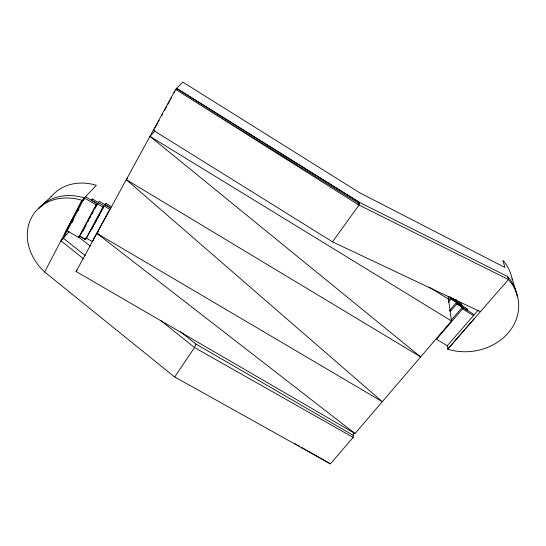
<?xml version="1.0" encoding="UTF-8"?>
<svg xmlns="http://www.w3.org/2000/svg" width="546" height="546" viewBox="0 0 546 546"><rect width="100%" height="100%" fill="white"/><g stroke="black" fill="none" stroke-linecap="round" stroke-linejoin="round"><path stroke-width="0.82" d="M174.727 376.952L330.412 463.868L353.139 437.38L353.501 431.988M154.293 129.177L153.303 130.248L332.48 241.851L359.022 205.037L359.282 202.293L176.611 88.37L182.828 82.132L360.162 193.045L504.948 267.479L502.866 260.305A49.747 42.936 -6.5 0 1 512.196 279.538M180.624 331.811L195.953 344.048L194.512 347.536L174.686 377.02L44.636 271.976A50.136 41.769 35.5 0 1 31.429 217.704A50.136 41.769 35.5 0 1 82.125 200.348L96.328 185.312A47.871 40.431 36.2 0 0 51.174 196.799M64.838 233.374L82.057 200.307L44.636 271.976M62.558 239.626L84.405 197.932L96.069 204.873L97.154 203.651L85.531 196.737M71.867 222.795L73.43 219.82M78.112 210.886L78.897 209.398M83.579 200.464L84.364 198.976M91.68 200.464L92.465 198.983L109.753 209.309L110.777 208.094L99.29 201.249L95.065 208.347M67.192 230.781L78.624 237.49L96.069 204.873M97.154 203.651L79.743 236.186L78.624 237.49M82.432 231.941L85.981 225.307M87.961 221.621L88.745 220.147M89.537 218.673L90.329 217.199M92.301 213.506L93.093 212.032M102.969 207.077L85.435 239.496L79.757 236.159L85.415 239.523L86.527 238.186L104.02 205.856L102.969 207.077L91.373 200.177L92.465 198.983M91.667 229.395L93.694 225.648M94.506 224.147L96.942 219.649M97.754 218.147L100.191 213.65M101.003 212.148L101.815 210.647M102.621 209.152L103.433 207.651M105.282 204.948L106.095 203.453L111.807 206.852M85.79 237.797L92.172 241.509L109.753 209.309M448.143 296.533L451.474 320.966L355.016 433.538L76.099 271.498L175.635 89.38L176.556 88.459L359.282 202.293L507.562 276.453A51.788 44.246 -5.7 0 1 517.226 296.321M155.098 127.696L157.528 123.259M158.34 121.778L159.145 120.297M161.575 115.854L162.387 114.373M164.414 110.674L166.844 106.231M167.649 104.75L170.079 100.307M170.891 98.826L171.697 97.345M174.126 92.902L174.938 91.421M175.751 89.94L176.556 88.459M357.794 204.368L359.282 202.293M76.099 271.498L77.157 270.161M92.151 241.537L93.209 240.226M98.519 231.443L96.922 233.401L355.016 433.538M448.737 299.972L450.914 297.386L451.132 298.949L448.402 302.191M449.46 310.667L456.586 302.279L456.831 303.89L450.232 311.623M451.255 320.154L462.298 307.255L462.564 308.865L473.498 315.595L473.191 313.97L456.831 303.89L467.745 310.585L467.458 308.981L451.126 298.915L462.032 305.664L461.773 304.081L449.815 296.683M462.564 308.865L436.513 339.243L447.249 345.755L447.659 349.194L474.112 318.891M99.195 234.575L96.922 233.401L382.302 401.692L126.29 179.661L127.402 178.385M106.095 203.453L105.057 204.654L110.79 208.067M447.249 345.755L478.173 310.224M69.083 231.743L60.961 240.779L83.552 258.838M126.29 179.661L420.666 356.92L149.966 136.357L155.064 130.794M51.058 196.662L38.698 208.415A49.768 41.557 35.6 0 1 84.405 197.932M332.48 241.851L480.398 311.691M359.022 205.037L508.456 279.545A52.177 44.492 -5.6 0 1 508.012 333.142A52.177 44.492 -5.6 0 1 447.659 349.194L508.456 279.545L507.562 276.453M353.139 437.38L194.512 347.536L160.626 320.447M294.997 443.605L296.471 444.451M297.945 445.29L299.42 446.137M301.631 447.406L306.06 449.938M307.535 450.784L330.412 463.868M195.953 344.048L353.276 435.36M149.966 136.357L451.474 320.966M428.89 287.025L448.491 299.099M359.152 203.665L175.635 89.38L358.961 205.125M418.543 355.494L420.666 356.92M78.249 236.746L90.308 246.137M63.329 238.145L85.326 255.705M512.162 278.678L516.748 293.946M456.101 299.147L456.34 300.709"/></g></svg>
